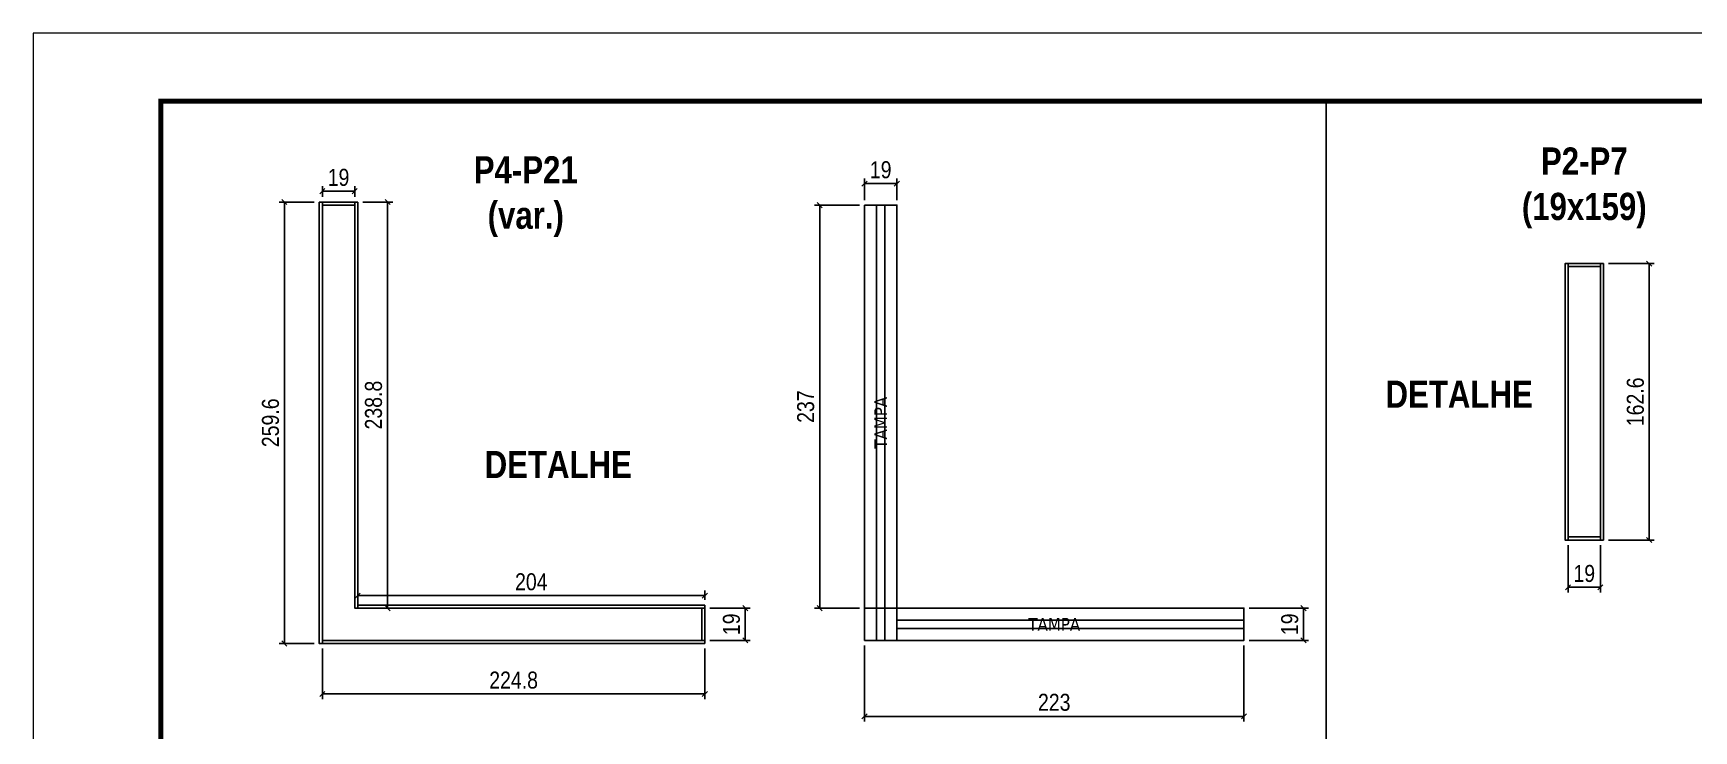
# Model space of a CAD drawing. Extents: x 2451 to 8691, y 515 to 3859.
# Drawn here: x 7206 to 8183, y 2303 to 2713 of the extents above; entities that cross this region are included whole.
import ezdxf

# ---------------------------------------------------------------- set-up
doc = ezdxf.new("R2010")
doc.units = 0
doc.linetypes.add('DASHED', pattern=[0.75, 0.5, -0.25])
for name, color, linetype in [('COTA', 241, 'Continuous'), ('NOMENCLATURA', 7, 'Continuous'), ('Painéis', 200, 'Continuous'), ('SARR_2.2x7', 40, 'Continuous'), ('SCO-___-PIL', 5, 'Continuous'), ('texto', 7, 'Continuous')]:
    doc.layers.add(name, color=color, linetype=linetype)
doc.layers.add('Folhas', color=255, linetype='Continuous', lineweight=9)
doc.layers.add('SARRAFO DE PRESSAO', color=251, linetype='DASHED', lineweight=9)
doc.styles.add('COTA TECNICA', font='techl___.ttf', dxfattribs={"height": 10})
doc.styles.add('ROMANC', font='techb___.ttf', dxfattribs={"height": 2.5})
doc.styles.get("Standard").update_dxf_attribs({"font": 'arial.ttf'})
doc.dimstyles.new('PAINEL', dxfattribs={"dimtxt": 10, "dimasz": 3, "dimexe": 3, "dimexo": 3, "dimgap": 3, "dimtad": 1, "dimdec": 1, "dimzin": 12, "dimdsep": 46, "dimtxsty": 'COTA TECNICA', "dimblk1": 'OBLIQUE', "dimblk2": 'OBLIQUE', "dimsah": 1, "dimcen": 0.9, "dimclrd": 4, "dimclre": 4, "dimclrt": 240, "dimadec": 1, "dimazin": 3, "dimtfac": 1, "dimtdec": 1, "dimtmove": 0, "dimatfit": 3, "dimfxl": 1, "dimtolj": 1, "dimtzin": 12, "dimarcsym": 0})

# ---------------------------------------------------------------- blocks, each defined once
blk = doc.blocks.new('9999999999')
at = {"layer": 'Folhas'}
blk.add_lwpolyline([(98138.98, 34190.21), (99623.98, 34190.21), (99623.98, 35240.21), (98138.98, 35240.21)], close=True, dxfattribs=at)
at = {"layer": 'Folhas', "color": 30, "const_width": 3}
blk.add_lwpolyline([(98213.98, 34230.21), (99583.98, 34230.21), (99583.98, 35200.21), (98213.98, 35200.21)], close=True, dxfattribs=at)
blk = doc.blocks.new('_Oblique')
at = {"color": 0, "linetype": 'ByBlock', "lineweight": -2}
blk.add_line((-0.5, -0.5), (0.5, 0.5), dxfattribs=at)
blk = doc.blocks.new('*D334')
at = {"layer": 'COTA', "color": 4, "linetype": 'ByBlock', "lineweight": -2, "transparency": 16777216}
for p, q in [((7371.62, 2613.8), (7351.1, 2613.8)), ((7354.1, 2354.2), (7354.1, 2613.8)), ((7371.62, 2354.2), (7351.1, 2354.2))]:
    blk.add_line(p, q, dxfattribs=at)
at = {"layer": 'Defpoints', "color": 0, "linetype": 'ByBlock', "transparency": 16777216}
for p in [(7354.1, 2613.8), (7374.62, 2613.8), (7374.62, 2354.2)]:
    blk.add_point(p, dxfattribs=at)
at = {"layer": 'COTA', "color": 4, "linetype": 'ByBlock', "lineweight": -2, "transparency": 16777216, "xscale": 3, "yscale": 3, "zscale": 3}
for p, rotation in [((7354.1, 2613.8), 90), ((7354.1, 2354.2), 270)]:
    blk.add_blockref('_Oblique', p, dxfattribs=dict(at, rotation=rotation))
at = {"layer": 'COTA', "color": 240, "linetype": 'ByBlock', "transparency": 16777216, "insert": (7345.96, 2484), "char_height": 10, "attachment_point": 5, "rotation": 90, "style": 'COTA TECNICA'}
blk.add_mtext('\\A1;259.6', dxfattribs=at)
blk = doc.blocks.new('*D335')
at = {"layer": 'COTA', "color": 4, "linetype": 'ByBlock', "lineweight": -2, "transparency": 16777216}
for p, q in [((7376.42, 2351.2), (7376.42, 2321.53)), ((7601.22, 2351.2), (7601.22, 2321.53)), ((7601.22, 2324.53), (7376.42, 2324.53))]:
    blk.add_line(p, q, dxfattribs=at)
at = {"layer": 'Defpoints', "color": 0, "linetype": 'ByBlock', "transparency": 16777216}
for p in [(7376.42, 2354.2), (7601.22, 2354.2), (7376.42, 2324.53)]:
    blk.add_point(p, dxfattribs=at)
at = {"layer": 'COTA', "color": 4, "linetype": 'ByBlock', "lineweight": -2, "transparency": 16777216, "xscale": 3, "yscale": 3, "zscale": 3, "rotation": 180}
blk.add_blockref('_Oblique', (7376.42, 2324.53), dxfattribs=at)
at = {"layer": 'COTA', "color": 4, "linetype": 'ByBlock', "lineweight": -2, "transparency": 16777216, "xscale": 3, "yscale": 3, "zscale": 3}
blk.add_blockref('_Oblique', (7601.22, 2324.53), dxfattribs=at)
at = {"layer": 'COTA', "color": 240, "linetype": 'ByBlock', "transparency": 16777216, "insert": (7488.82, 2332.63), "char_height": 10, "attachment_point": 5, "style": 'COTA TECNICA'}
blk.add_mtext('\\A1;224.8', dxfattribs=at)
blk = doc.blocks.new('*D336')
at = {"layer": 'COTA', "color": 4, "linetype": 'ByBlock', "lineweight": -2, "transparency": 16777216}
for p, q in [((7604.22, 2375), (7627.97, 2375)), ((7624.97, 2375), (7624.97, 2356)), ((7604.22, 2356), (7627.97, 2356))]:
    blk.add_line(p, q, dxfattribs=at)
at = {"layer": 'Defpoints', "color": 0, "linetype": 'ByBlock', "transparency": 16777216}
for p in [(7601.22, 2375), (7601.22, 2356), (7624.97, 2356)]:
    blk.add_point(p, dxfattribs=at)
at = {"layer": 'COTA', "color": 4, "linetype": 'ByBlock', "lineweight": -2, "transparency": 16777216, "xscale": 3, "yscale": 3, "zscale": 3}
for p, rotation in [((7624.97, 2375), 90), ((7624.97, 2356), 270)]:
    blk.add_blockref('_Oblique', p, dxfattribs=dict(at, rotation=rotation))
at = {"layer": 'COTA', "color": 240, "linetype": 'ByBlock', "transparency": 16777216, "insert": (7616.88, 2365.5), "char_height": 10, "attachment_point": 5, "rotation": 90, "style": 'COTA TECNICA'}
blk.add_mtext('\\A1;19', dxfattribs=at)
blk = doc.blocks.new('*D337')
at = {"layer": 'COTA', "color": 4, "linetype": 'ByBlock', "lineweight": -2, "transparency": 16777216}
for p, q in [((7397.22, 2379.8), (7397.22, 2385.34)), ((7601.22, 2382.34), (7397.22, 2382.34)), ((7601.22, 2379.8), (7601.22, 2385.34))]:
    blk.add_line(p, q, dxfattribs=at)
at = {"layer": 'Defpoints', "color": 0, "linetype": 'ByBlock', "transparency": 16777216}
for p in [(7397.22, 2382.34), (7397.22, 2376.8), (7601.22, 2376.8)]:
    blk.add_point(p, dxfattribs=at)
at = {"layer": 'COTA', "color": 4, "linetype": 'ByBlock', "lineweight": -2, "transparency": 16777216, "xscale": 3, "yscale": 3, "zscale": 3, "rotation": 180}
blk.add_blockref('_Oblique', (7397.22, 2382.34), dxfattribs=at)
at = {"layer": 'COTA', "color": 4, "linetype": 'ByBlock', "lineweight": -2, "transparency": 16777216, "xscale": 3, "yscale": 3, "zscale": 3}
blk.add_blockref('_Oblique', (7601.22, 2382.34), dxfattribs=at)
at = {"layer": 'COTA', "color": 240, "linetype": 'ByBlock', "transparency": 16777216, "insert": (7499.22, 2390.44), "char_height": 10, "attachment_point": 5, "style": 'COTA TECNICA'}
blk.add_mtext('\\A1;204', dxfattribs=at)
blk = doc.blocks.new('*D338')
at = {"layer": 'COTA', "color": 4, "linetype": 'ByBlock', "lineweight": -2, "transparency": 16777216}
for p, q in [((7400.22, 2613.8), (7417.75, 2613.8)), ((7414.75, 2375), (7414.75, 2613.8)), ((7400.22, 2375), (7417.75, 2375))]:
    blk.add_line(p, q, dxfattribs=at)
at = {"layer": 'Defpoints', "color": 0, "linetype": 'ByBlock', "transparency": 16777216}
for p in [(7397.22, 2613.8), (7414.75, 2613.8), (7397.22, 2375)]:
    blk.add_point(p, dxfattribs=at)
at = {"layer": 'COTA', "color": 4, "linetype": 'ByBlock', "lineweight": -2, "transparency": 16777216, "xscale": 3, "yscale": 3, "zscale": 3}
for p, rotation in [((7414.75, 2613.8), 90), ((7414.75, 2375), 270)]:
    blk.add_blockref('_Oblique', p, dxfattribs=dict(at, rotation=rotation))
at = {"layer": 'COTA', "color": 240, "linetype": 'ByBlock', "transparency": 16777216, "insert": (7406.51, 2494.4), "char_height": 10, "attachment_point": 5, "rotation": 90, "style": 'COTA TECNICA'}
blk.add_mtext('\\A1;238.8', dxfattribs=at)
blk = doc.blocks.new('*D339')
at = {"layer": 'COTA', "color": 4, "linetype": 'ByBlock', "lineweight": -2, "transparency": 16777216}
for p, q in [((7376.42, 2616.8), (7376.42, 2623.18)), ((7376.42, 2620.18), (7395.42, 2620.18)), ((7395.42, 2616.8), (7395.42, 2623.18))]:
    blk.add_line(p, q, dxfattribs=at)
at = {"layer": 'Defpoints', "color": 0, "linetype": 'ByBlock', "transparency": 16777216}
for p in [(7395.42, 2620.18), (7376.42, 2613.8), (7395.42, 2613.8)]:
    blk.add_point(p, dxfattribs=at)
at = {"layer": 'COTA', "color": 4, "linetype": 'ByBlock', "lineweight": -2, "transparency": 16777216, "xscale": 3, "yscale": 3, "zscale": 3, "rotation": 180}
blk.add_blockref('_Oblique', (7376.42, 2620.18), dxfattribs=at)
at = {"layer": 'COTA', "color": 4, "linetype": 'ByBlock', "lineweight": -2, "transparency": 16777216, "xscale": 3, "yscale": 3, "zscale": 3}
blk.add_blockref('_Oblique', (7395.42, 2620.18), dxfattribs=at)
at = {"layer": 'COTA', "color": 240, "linetype": 'ByBlock', "transparency": 16777216, "insert": (7385.92, 2628.27), "char_height": 10, "attachment_point": 5, "style": 'COTA TECNICA'}
blk.add_mtext('\\A1;19', dxfattribs=at)
blk = doc.blocks.new('*D356')
at = {"layer": 'COTA', "color": 4, "linetype": 'ByBlock', "lineweight": -2, "transparency": 16777216}
for p, q in [((7695.1, 2353), (7695.1, 2308.34)), ((7918.1, 2353), (7918.1, 2308.34)), ((7695.1, 2311.34), (7918.1, 2311.34))]:
    blk.add_line(p, q, dxfattribs=at)
at = {"layer": 'Defpoints', "color": 0, "linetype": 'ByBlock', "transparency": 16777216}
for p in [(7695.1, 2356), (7918.1, 2356), (7918.1, 2311.34)]:
    blk.add_point(p, dxfattribs=at)
at = {"layer": 'COTA', "color": 4, "linetype": 'ByBlock', "lineweight": -2, "transparency": 16777216, "xscale": 3, "yscale": 3, "zscale": 3, "rotation": 180}
blk.add_blockref('_Oblique', (7695.1, 2311.34), dxfattribs=at)
at = {"layer": 'COTA', "color": 4, "linetype": 'ByBlock', "lineweight": -2, "transparency": 16777216, "xscale": 3, "yscale": 3, "zscale": 3}
blk.add_blockref('_Oblique', (7918.1, 2311.34), dxfattribs=at)
at = {"layer": 'COTA', "color": 240, "linetype": 'ByBlock', "transparency": 16777216, "insert": (7806.6, 2319.56), "char_height": 10, "attachment_point": 5, "style": 'COTA TECNICA'}
blk.add_mtext('\\A1;223', dxfattribs=at)
blk = doc.blocks.new('*D357')
at = {"layer": 'COTA', "color": 4, "linetype": 'ByBlock', "lineweight": -2, "transparency": 16777216}
for p, q in [((7692.1, 2612), (7665.77, 2612)), ((7668.77, 2375), (7668.77, 2612)), ((7692.1, 2375), (7665.77, 2375))]:
    blk.add_line(p, q, dxfattribs=at)
at = {"layer": 'Defpoints', "color": 0, "linetype": 'ByBlock', "transparency": 16777216}
for p in [(7668.77, 2612), (7695.1, 2612), (7695.1, 2375)]:
    blk.add_point(p, dxfattribs=at)
at = {"layer": 'COTA', "color": 4, "linetype": 'ByBlock', "lineweight": -2, "transparency": 16777216, "xscale": 3, "yscale": 3, "zscale": 3}
for p, rotation in [((7668.77, 2612), 90), ((7668.77, 2375), 270)]:
    blk.add_blockref('_Oblique', p, dxfattribs=dict(at, rotation=rotation))
at = {"layer": 'COTA', "color": 240, "linetype": 'ByBlock', "transparency": 16777216, "insert": (7660.55, 2493.5), "char_height": 10, "attachment_point": 5, "rotation": 90, "style": 'COTA TECNICA'}
blk.add_mtext('\\A1;237', dxfattribs=at)
blk = doc.blocks.new('*D358')
at = {"layer": 'COTA', "color": 4, "linetype": 'ByBlock', "lineweight": -2, "transparency": 16777216}
for p, q in [((7921.1, 2375), (7956.14, 2375)), ((7953.14, 2356), (7953.14, 2375)), ((7921.1, 2356), (7956.14, 2356))]:
    blk.add_line(p, q, dxfattribs=at)
at = {"layer": 'Defpoints', "color": 0, "linetype": 'ByBlock', "transparency": 16777216}
for p in [(7918.1, 2375), (7953.14, 2375), (7918.1, 2356)]:
    blk.add_point(p, dxfattribs=at)
at = {"layer": 'COTA', "color": 4, "linetype": 'ByBlock', "lineweight": -2, "transparency": 16777216, "xscale": 3, "yscale": 3, "zscale": 3}
for p, rotation in [((7953.14, 2375), 90), ((7953.14, 2356), 270)]:
    blk.add_blockref('_Oblique', p, dxfattribs=dict(at, rotation=rotation))
at = {"layer": 'COTA', "color": 240, "linetype": 'ByBlock', "transparency": 16777216, "insert": (7945.05, 2365.5), "char_height": 10, "attachment_point": 5, "rotation": 90, "style": 'COTA TECNICA'}
blk.add_mtext('\\A1;19', dxfattribs=at)
blk = doc.blocks.new('*D504')
at = {"layer": 'COTA', "color": 4, "linetype": 'ByBlock', "lineweight": -2, "transparency": 16777216}
for p, q in [((7695.1, 2615), (7695.1, 2627.66)), ((7714.1, 2615), (7714.1, 2627.66)), ((7714.1, 2624.66), (7695.1, 2624.66))]:
    blk.add_line(p, q, dxfattribs=at)
at = {"layer": 'Defpoints', "color": 0, "linetype": 'ByBlock', "transparency": 16777216}
for p in [(7695.1, 2624.66), (7695.1, 2612), (7714.1, 2612)]:
    blk.add_point(p, dxfattribs=at)
at = {"layer": 'COTA', "color": 4, "linetype": 'ByBlock', "lineweight": -2, "transparency": 16777216, "xscale": 3, "yscale": 3, "zscale": 3, "rotation": 180}
blk.add_blockref('_Oblique', (7695.1, 2624.66), dxfattribs=at)
at = {"layer": 'COTA', "color": 4, "linetype": 'ByBlock', "lineweight": -2, "transparency": 16777216, "xscale": 3, "yscale": 3, "zscale": 3}
blk.add_blockref('_Oblique', (7714.1, 2624.66), dxfattribs=at)
at = {"layer": 'COTA', "color": 240, "linetype": 'ByBlock', "transparency": 16777216, "insert": (7704.6, 2632.75), "char_height": 10, "attachment_point": 5, "style": 'COTA TECNICA'}
blk.add_mtext('\\A1;19', dxfattribs=at)
blk = doc.blocks.new('*D505')
at = {"layer": 'COTA', "color": 4, "linetype": 'ByBlock', "lineweight": -2, "transparency": 16777216}
for p, q in [((8132.46, 2577.61), (8159.32, 2577.61)), ((8156.32, 2415.04), (8156.32, 2577.61)), ((8132.46, 2415.04), (8159.32, 2415.04))]:
    blk.add_line(p, q, dxfattribs=at)
at = {"layer": 'Defpoints', "color": 0, "linetype": 'ByBlock', "transparency": 16777216}
for p in [(8129.46, 2577.61), (8156.32, 2577.61), (8129.46, 2415.04)]:
    blk.add_point(p, dxfattribs=at)
at = {"layer": 'COTA', "color": 4, "linetype": 'ByBlock', "lineweight": -2, "transparency": 16777216, "xscale": 3, "yscale": 3, "zscale": 3}
for p, rotation in [((8156.32, 2577.61), 90), ((8156.32, 2415.04), 270)]:
    blk.add_blockref('_Oblique', p, dxfattribs=dict(at, rotation=rotation))
at = {"layer": 'COTA', "color": 240, "linetype": 'ByBlock', "transparency": 16777216, "insert": (8148.22, 2496.32), "char_height": 10, "attachment_point": 5, "rotation": 90, "style": 'COTA TECNICA'}
blk.add_mtext('\\A1;162.6', dxfattribs=at)
blk = doc.blocks.new('*D506')
at = {"layer": 'COTA', "color": 4, "linetype": 'ByBlock', "lineweight": -2, "transparency": 16777216}
for p, q in [((8108.66, 2412.04), (8108.66, 2384.24)), ((8127.66, 2412.04), (8127.66, 2384.24)), ((8127.66, 2387.24), (8108.66, 2387.24))]:
    blk.add_line(p, q, dxfattribs=at)
at = {"layer": 'Defpoints', "color": 0, "linetype": 'ByBlock', "transparency": 16777216}
for p in [(8108.66, 2415.04), (8127.66, 2415.04), (8108.66, 2387.24)]:
    blk.add_point(p, dxfattribs=at)
at = {"layer": 'COTA', "color": 4, "linetype": 'ByBlock', "lineweight": -2, "transparency": 16777216, "xscale": 3, "yscale": 3, "zscale": 3, "rotation": 180}
blk.add_blockref('_Oblique', (8108.66, 2387.24), dxfattribs=at)
at = {"layer": 'COTA', "color": 4, "linetype": 'ByBlock', "lineweight": -2, "transparency": 16777216, "xscale": 3, "yscale": 3, "zscale": 3}
blk.add_blockref('_Oblique', (8127.66, 2387.24), dxfattribs=at)
at = {"layer": 'COTA', "color": 240, "linetype": 'ByBlock', "transparency": 16777216, "insert": (8118.16, 2395.33), "char_height": 10, "attachment_point": 5, "style": 'COTA TECNICA'}
blk.add_mtext('\\A1;19', dxfattribs=at)

msp = doc.modelspace()

# ---------------------------------------------------------------- linework, layer by layer
at = {"layer": 'COTA', "linetype": 'ByBlock'}
for p, q in [((7966.45, 2673.11), (7966.45, 1902.35)), ((7714.1, 2375), (7714.1, 2356))]:
    msp.add_line(p, q, dxfattribs=at)
at = {"layer": 'Painéis'}
msp.add_line((7714.1, 2375), (7695.1, 2375), dxfattribs=at)
msp.add_lwpolyline([(7695.1, 2612), (7695.1, 2356), (7918.1, 2356), (7918.1, 2375), (7714.1, 2375), (7714.1, 2612), (7695.1, 2612)], dxfattribs=at)
at = {"layer": 'SARR_2.2x7'}
for p, q in [((7702.1, 2356), (7702.1, 2612)), ((7707.1, 2356), (7707.1, 2612)), ((7714.1, 2368), (7918.1, 2368)), ((7918.1, 2363), (7714.1, 2363))]:
    msp.add_line(p, q, dxfattribs=at)
at = {"layer": 'SCO-___-PIL'}
for points in [[(7374.62, 2613.8), (7376.42, 2613.8), (7376.42, 2354.2), (7374.62, 2354.2)], [(7376.42, 2612), (7376.42, 2613.8), (7395.42, 2613.8), (7395.42, 2612)], [(7397.22, 2613.8), (7395.42, 2613.8), (7395.42, 2375), (7397.22, 2375)], [(8108.66, 2577.61), (8106.86, 2577.61), (8106.86, 2415.04), (8108.66, 2415.04)], [(8108.66, 2577.61), (8127.66, 2577.61), (8127.66, 2575.81), (8108.66, 2575.81)], [(8127.66, 2577.61), (8129.46, 2577.61), (8129.46, 2415.04), (8127.66, 2415.04)], [(8127.66, 2416.84), (8108.66, 2416.84), (8108.66, 2575.81), (8127.66, 2575.81)], [(8108.66, 2415.04), (8127.66, 2415.04), (8127.66, 2416.84), (8108.66, 2416.84)], [(7601.22, 2376.8), (7601.22, 2375), (7397.22, 2375), (7397.22, 2376.8)], [(7601.22, 2375), (7599.42, 2375), (7599.42, 2356), (7601.22, 2356)], [(7601.22, 2354.2), (7601.22, 2356), (7376.42, 2356), (7376.42, 2354.2)]]:
    msp.add_lwpolyline(points, close=True, dxfattribs=at)
msp.add_lwpolyline([(7376.42, 2612), (7376.42, 2356), (7599.42, 2356), (7599.42, 2375), (7395.42, 2375), (7395.42, 2612), (7376.42, 2612)], dxfattribs=at)

# ---------------------------------------------------------------- block references
at = {"layer": 'SARRAFO DE PRESSAO', "color": 6, "linetype": 'ByBlock'}
msp.add_blockref('9999999999', (-90932.53, -32527.1), dxfattribs=at)

# ---------------------------------------------------------------- texts
at = {"layer": 'NOMENCLATURA', "char_height": 16, "attachment_point": 2, "style": 'ROMANC'}
for s, width, insert in [('P2-P7\\P(19x159)', 455.2937, (8118.16, 2645.9)), ('P4-P21\\P(var.)', 455.2937, (7495.97, 2640.74)), ('DETALHE', 300.2766, (8044.61, 2508.81)), ('DETALHE', 300.2766, (7515.08, 2467.49))]:
    msp.add_mtext_dynamic_manual_height_columns(s, width=width, gutter_width=1, heights=[0], dxfattribs=dict(at, insert=insert))
at = {"layer": 'texto', "color": 0, "insert": (7704.6, 2484), "char_height": 7.5, "attachment_point": 5, "rotation": 90}
msp.add_mtext('{\\fTahoma|b0|i0|c0|p34;\\C4;TAMPA}', dxfattribs=at)
at = {"layer": 'texto', "color": 0, "insert": (7806.6, 2365.5), "char_height": 7.5, "attachment_point": 5}
msp.add_mtext('{\\fTahoma|b0|i0|c0|p34;\\C4;TAMPA}', dxfattribs=at)

# ---------------------------------------------------------------- dimensions: what is measured, and where the dimension line sits
at = {"layer": 'COTA', "linetype": 'ByBlock'}
for base, p1, p2, picture, middle in [((7695.1, 2624.66), (7714.1, 2612), (7695.1, 2612), '*D504', (7704.6, 2632.75)), ((7395.42, 2620.18), (7376.42, 2613.8), (7395.42, 2613.8), '*D339', (7385.92, 2628.27)), ((8108.66, 2387.24), (8127.66, 2415.04), (8108.66, 2415.04), '*D506', (8118.16, 2395.33)), ((7397.22, 2382.34), (7601.22, 2376.8), (7397.22, 2376.8), '*D337', (7499.22, 2390.44)), ((7376.42, 2324.53), (7601.22, 2354.2), (7376.42, 2354.2), '*D335', (7488.82, 2332.63)), ((7918.1, 2311.34), (7695.1, 2356), (7918.1, 2356), '*D356', (7806.6, 2319.56))]:
    dim = msp.add_linear_dim(base=base, p1=p1, p2=p2, dimstyle='PAINEL', override={"dimarcsym": 2}, dxfattribs=at)
    dim.commit()
    dim.dimension.update_dxf_attribs({"geometry": picture, "text_midpoint": middle})
for base, p1, p2, picture, middle in [((7354.1, 2613.8), (7374.62, 2354.2), (7374.62, 2613.8), '*D334', (7345.96, 2484)), ((7414.75, 2613.8), (7397.22, 2375), (7397.22, 2613.8), '*D338', (7406.51, 2494.4)), ((7668.77, 2612), (7695.1, 2375), (7695.1, 2612), '*D357', (7660.55, 2493.5)), ((8156.32, 2577.61), (8129.46, 2415.04), (8129.46, 2577.61), '*D505', (8148.22, 2496.32)), ((7624.97, 2356), (7601.22, 2375), (7601.22, 2356), '*D336', (7616.88, 2365.5)), ((7953.14, 2375), (7918.1, 2356), (7918.1, 2375), '*D358', (7945.05, 2365.5))]:
    dim = msp.add_linear_dim(base=base, p1=p1, p2=p2, angle=90, dimstyle='PAINEL', override={"dimarcsym": 2}, dxfattribs=at)
    dim.commit()
    dim.dimension.update_dxf_attribs({"geometry": picture, "text_midpoint": middle})

doc.saveas('drawing.dxf')
